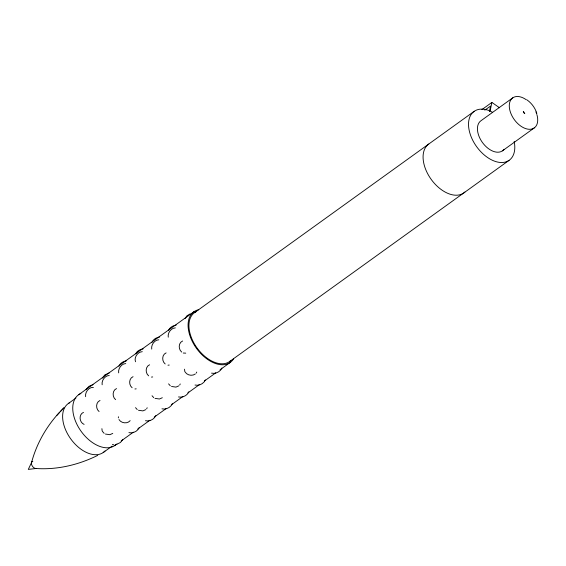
<?xml version="1.0" encoding="UTF-8"?>
<svg xmlns="http://www.w3.org/2000/svg" width="566" height="566" viewBox="0 0 566 566"><rect width="100%" height="100%" fill="white"/><g stroke="black" fill="none" stroke-linecap="round" stroke-linejoin="round"><path stroke-width="0.85" d="M523.493 112.896L523.345 111.438L524.788 113.469L524.449 113.186M101.901 428.66L102.17 430.938M118.351 417.892L118.428 416.767M184.523 369.181L184.785 371.459M489.406 111.495L490.545 106.04L484.821 110.158M514.183 141.486A30.083 18.544 54.2 0 1 495.717 161.565A30.083 18.544 54.2 0 1 468.69 127.329A30.083 18.544 54.2 0 1 490.106 110.993L491.896 102.418L499.502 107.759M31.498 462.762C36.974 441.869 48.52 422.809 63.965 407.768L60.718 411.241M102.425 378.046L104.717 374.975L109.556 372.746M118.945 366.152C120.126 363.032 123.473 361.264 126.628 360.783M151.992 342.359C153.174 339.246 156.52 337.47 159.676 336.989M122.751 439.4L120.452 442.471L116.327 444.515M168.519 330.466C169.701 327.346 173.047 325.57 176.196 325.096M139.278 427.5C137.687 431.306 132.911 433.634 128.921 432.629M185.04 318.566L186.794 315.927L190.134 313.875M155.799 415.607C154.214 419.406 149.431 421.741 145.441 420.729M172.326 403.707C170.734 407.513 165.958 409.841 161.968 408.836M188.846 391.813C187.261 395.613 182.478 397.948 178.488 396.943M205.373 379.92C203.781 383.72 199.006 386.047 195.015 385.043M221.893 368.02C220.308 371.82 215.526 374.154 211.535 373.15M86.082 389.507L88.947 386.33L93.036 384.639M135.649 353.821C136.986 350.97 140.142 349.342 143.148 348.889M146.686 408.779L147.181 407.746M179.733 384.986L180.229 383.953M196.26 373.086L196.749 372.06M56.671 415.585L59.784 412.253M130.166 420.672C127.329 424.104 121.181 423.297 118.994 419.548M78.688 394.714L194.018 311.682M68.344 403.508L75.894 398.075M194.654 312.574L474.237 111.297M481.871 109.634L491.896 102.418M512.789 97.826L480.951 120.749A18.48 11.391 54.2 0 0 483.399 143.764A18.48 11.391 54.2 0 0 503.981 149.318M502.36 150.881L534.198 127.958M103.189 452.552L112.11 446.128M229.499 361.617L509.082 160.334M114.799 445.541L116.95 443.992M121.251 440.9L133.427 432.134M137.722 429.035L149.905 420.269M154.2 417.177L166.376 408.411M171.392 404.796L182.853 396.547M187.87 392.938L199.331 384.689M204.34 381.074L215.802 372.824M220.103 369.732L230.129 362.509M195.376 373.949C192.263 376.348 187.084 375.35 185.089 371.968M178.856 385.842L175.941 387.102L171.533 386.472M162.329 397.742L159.421 398.995L155.013 398.372M145.809 409.635L142.894 410.895L138.486 410.265M112.761 433.429L109.846 434.681L105.439 434.058M182.627 340.987C178.304 342.755 178.226 349.364 181.7 352.059M166.107 352.887C161.777 354.656 161.699 361.257 165.18 363.952M149.58 364.78C145.257 366.549 145.179 373.157 148.653 375.852M133.06 376.68C128.73 378.442 128.652 385.05 132.133 387.745M116.532 388.573C112.21 390.342 112.132 396.95 115.606 399.638M100.012 400.473C95.682 402.235 95.604 408.843 99.085 411.539M83.485 412.366C78.49 414.446 79.282 422.526 84.108 424.394M97.769 455.347C78.568 464.898 57.039 470.028 35.552 468.471M185.747 353.149L183.257 353.021M167.989 365.197L169.227 365.049M151.469 377.09L152.7 376.942M134.941 388.983L136.18 388.842M175.326 327.884C170.982 327.997 167.486 333.02 168.251 337.18M158.805 339.784C154.454 339.897 150.959 344.913 151.723 349.08M142.278 351.677C137.75 351.804 133.817 357.464 135.522 361.745M125.758 363.57C121.407 363.69 117.912 368.707 118.676 372.874M109.231 375.47C104.887 375.583 101.392 380.6 102.156 384.767M93.39 387.477C88.749 386.804 84.822 392.358 85.629 396.667M113.893 444.826L112.393 444.522M490.106 110.993L492.363 112.266M526.974 99.892C531.615 103.146 535.132 107.915 536.801 113.341M170.267 385.764L168.569 383.861M153.747 397.657L152.042 395.754M137.22 409.558L135.522 407.654M104.172 433.351L102.474 431.448M105.028 450.96A30.083 18.544 54.2 0 1 70.927 439.152A30.083 18.544 54.2 0 1 69.738 402.681M32.205 461.608A4.047 2.49 54.2 0 1 32.814 461.354M233.602 358.809A31.172 19.223 54.2 0 1 196.289 348.069A31.172 19.223 54.2 0 1 198.716 309.708M116.108 444.487A31.172 19.223 54.2 0 1 80.57 430.542A31.172 19.223 54.2 0 1 80.903 393.497M536.95 114.792A18.48 11.391 54.2 0 1 525.68 128.616A18.48 11.391 54.2 0 1 509.28 105.538A18.48 11.391 54.2 0 1 526.246 99.729M535.945 111.934A18.48 11.391 54.2 0 1 536.738 114.084M464.905 192.03A30.083 18.544 54.2 0 1 431.766 180.165A30.083 18.544 54.2 0 1 428.802 144.005M230.751 360.606A30.083 18.544 54.2 0 1 196.848 347.687A30.083 18.544 54.2 0 1 196.041 311.746M31.76 462.089L28.3 469.405L36.281 468.457A4.047 2.49 54.2 0 1 32.503 466.327A4.047 2.49 54.2 0 1 31.76 462.089"/></g></svg>
